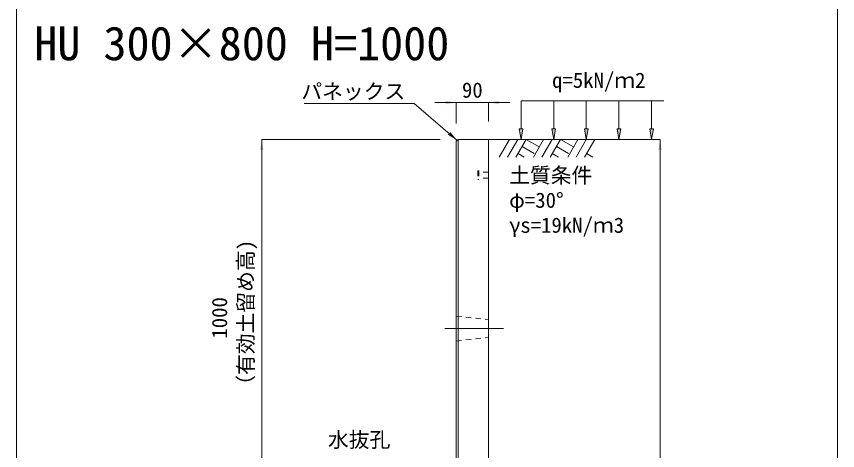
# Model space of a CAD drawing. Units: millimetres at full size. Extents: x 187207 to 255567, y 882048 to 905686.
# Drawn here: x 212197 to 214497, y 884203 to 885420 of the extents above; entities that cross this region are included whole.
import ezdxf
from ezdxf.enums import TextEntityAlignment as Align

# ---------------------------------------------------------------- set-up
doc = ezdxf.new("R2010")
doc.units = ezdxf.units.MM
doc.header["$LTSCALE"] = 20
doc.linetypes.add('USER1', pattern=[28.575, 19.05, -3.175, 3.175, -3.175])
doc.linetypes.add('USER2', pattern=[1.35, 0.75, -0.6])
for name, color, linetype, lineweight in [('0_2', 7, 'Continuous', 20), ('パネックス', 2, 'Continuous', 13), ('図枠', 5, 'Continuous', 13), ('寸法線', 7, 'Continuous', 13), ('引出線', 4, 'Continuous', 13), ('ｲﾝｻｰﾄ', 3, 'USER2', 9), ('ﾊｯﾁﾝｸﾞ', 7, 'Continuous', 5)]:
    doc.layers.add(name, color=color, linetype=linetype, lineweight=lineweight)
doc.layers.add('文字', color=7, linetype='Continuous')
doc.styles.add('ＭＳ ゴシック', font='')
doc.styles.get('ＭＳ ゴシック').set_extended_font_data('MS Gothic')

# ---------------------------------------------------------------- blocks, each defined once
blk = doc.blocks.new('filled_arrow')
at = {"color": 0, "linetype": 'Continuous', "lineweight": -2}
blk.add_solid([(7.5, 1.25), (0, 0), (7.5, -1.25)], dxfattribs=at)

msp = doc.modelspace()

# ---------------------------------------------------------------- hatches: boundary and pattern name
at = {"layer": '寸法線'}
for points in [[(213615.79, 885105.37), (213610.79, 885075.37), (213605.79, 885105.37)], [(213707.2, 885105.37), (213702.2, 885075.37), (213697.2, 885105.37)], [(213798.61, 885105.37), (213793.61, 885075.37), (213788.61, 885105.37)], [(213890.03, 885105.37), (213885.03, 885075.37), (213880.03, 885105.37)], [(213981.44, 885105.37), (213976.44, 885075.37), (213971.44, 885105.37)]]:
    msp.add_hatch(color=256, dxfattribs=at).paths.add_polyline_path(points)

# ---------------------------------------------------------------- linework, layer by layer
at = {"layer": '0_2'}
msp.add_line((213519.37, 885075.37), (213919.37, 885075.37), dxfattribs=at)
at = {"layer": 'パネックス'}
for p, q in [((213434.37, 885075.37), (213429.37, 885070.37)), ((213429.37, 884075.37), (213429.37, 885070.37)), ((213434.37, 885075.37), (213519.37, 885075.37)), ((213519.37, 885075.37), (213519.37, 883090.37))]:
    msp.add_line(p, q, dxfattribs=at)
at = {"layer": 'パネックス', "lineweight": 5}
msp.add_line((213434.37, 885075.37), (213434.37, 884075.37), dxfattribs=at)
at = {"layer": 'パネックス', "linetype": 'USER2', "lineweight": 9}
for p, q in [((213429.37, 884580.37), (213519.37, 884570.37)), ((213429.37, 884510.37), (213519.37, 884520.37))]:
    msp.add_line(p, q, dxfattribs=at)
at = {"layer": '図枠'}
for p, q in [((212197.37, 904948.33), (212197.37, 882048.33)), ((214497.37, 904948.33), (214497.37, 882048.33))]:
    msp.add_line(p, q, dxfattribs=at)
at = {"layer": '寸法線'}
for p, q in [((213369.37, 885178.92), (213579.37, 885178.92)), ((213429.37, 885120.37), (213429.37, 885178.92)), ((213519.37, 885125.37), (213519.37, 885178.92)), ((212884.37, 884075.37), (212884.37, 885075.37)), ((213384.37, 885075.37), (212884.37, 885075.37)), ((213569.37, 885075.37), (214000.22, 885075.37)), ((214000.22, 883090.37), (214000.22, 885075.37))]:
    msp.add_line(p, q, dxfattribs=at)
at = {"layer": '寸法線', "lineweight": 9}
for p, q in [((214010.79, 885183.92), (213610.79, 885183.92)), ((213610.79, 885105.37), (213610.79, 885183.92)), ((213702.2, 885105.37), (213702.2, 885183.92)), ((213793.61, 885105.37), (213793.61, 885183.92)), ((213885.03, 885105.37), (213885.03, 885183.92)), ((213976.44, 885105.37), (213976.44, 885183.92))]:
    msp.add_line(p, q, dxfattribs=at)
at = {"layer": '寸法線', "linetype": 'USER1', "lineweight": 9}
msp.add_line((213397.52, 884545.37), (213561.23, 884545.37), dxfattribs=at)
at = {"layer": '寸法線', "lineweight": 9}
for points in [[(213615.79, 885105.37), (213610.79, 885075.37), (213605.79, 885105.37)], [(213707.2, 885105.37), (213702.2, 885075.37), (213697.2, 885105.37)], [(213798.61, 885105.37), (213793.61, 885075.37), (213788.61, 885105.37)], [(213890.03, 885105.37), (213885.03, 885075.37), (213880.03, 885105.37)], [(213981.44, 885105.37), (213976.44, 885075.37), (213971.44, 885105.37)]]:
    msp.add_lwpolyline(points, close=True, dxfattribs=at)
at = {"layer": '引出線'}
msp.add_lwpolyline([(213431.87, 885072.87), (213311.66, 885176.33), (213003.41, 885176.33)], dxfattribs=at)
at = {"layer": 'ｲﾝｻｰﾄ'}
for p, q in [((213492.37, 884987.87), (213489.37, 884987.87)), ((213489.37, 884987.87), (213489.37, 884962.87)), ((213492.37, 884987.87), (213492.37, 884962.87)), ((213519.37, 884983.87), (213492.37, 884983.87)), ((213519.37, 884983.87), (213519.37, 884966.87)), ((213492.37, 884962.87), (213489.37, 884962.87)), ((213519.37, 884966.87), (213492.37, 884966.87))]:
    msp.add_line(p, q, dxfattribs=at)
at = {"layer": 'ﾊｯﾁﾝｸﾞ', "lineweight": 9}
for p, q in [((213578.02, 885075.36), (213549.37, 885025.74)), ((213601.64, 885075.36), (213572.99, 885025.74)), ((213625.27, 885075.36), (213596.62, 885025.74)), ((213625.27, 885075.36), (213661.83, 885054.25)), ((213674.02, 885075.36), (213645.37, 885025.74)), ((213697.64, 885075.36), (213668.99, 885025.74)), ((213721.27, 885075.36), (213692.62, 885025.74)), ((213721.27, 885075.36), (213757.83, 885054.25)), ((213770.02, 885075.36), (213741.37, 885025.74)), ((213793.64, 885075.36), (213764.99, 885025.74)), ((213817.26, 885075.36), (213788.62, 885025.74)), ((213613.84, 885055.58), (213647.26, 885036.29)), ((213709.84, 885055.58), (213743.26, 885036.29)), ((213602.42, 885035.79), (213619.84, 885025.74)), ((213698.42, 885035.79), (213715.84, 885025.74)), ((213794.42, 885035.79), (213811.83, 885025.74))]:
    msp.add_line(p, q, dxfattribs=at)

# ---------------------------------------------------------------- block references
at = {"layer": '寸法線', "xscale": 4, "yscale": 4}
for p, rotation in [((213429.37, 885178.92), 180), ((212884.37, 885075.37), 270), ((214000.22, 885075.37), 270)]:
    msp.add_blockref('filled_arrow', p, dxfattribs=dict(at, rotation=rotation))
msp.add_blockref('filled_arrow', (213519.37, 885178.92), dxfattribs=at)
at = {"layer": '引出線', "xscale": 4, "yscale": 4, "rotation": 139.3}
msp.add_blockref('filled_arrow', (213431.87, 885072.87), dxfattribs=at)

# ---------------------------------------------------------------- texts
at = {"layer": '寸法線', "style": 'ＭＳ ゴシック'}
msp.add_text('90', height=42.72, dxfattribs=at).set_placement((213474.37, 885213.92), align=Align.MIDDLE_CENTER)
for s, p in [('土質条件', (213577.34, 884996.38)), ('φ=30°', (213577.34, 884926.38)), ('γs=19kN/ｍ3', (213577.34, 884856.38))]:
    msp.add_text(s, height=42.72, dxfattribs=at).set_placement(p, align=Align.TOP_LEFT)
for s, p in [('（有効土留め高)', (212873.58, 884356.84)), ('1000', (212800.45, 884517.1))]:
    msp.add_text(s, height=42.72, rotation=90, dxfattribs=at).set_placement(p, align=Align.BOTTOM_LEFT)
at = {"layer": '引出線', "style": 'ＭＳ ゴシック'}
for s, p in [('パネックス', (213286.66, 885231.47)), ('水抜孔', (213244.66, 884255.1))]:
    msp.add_text(s, height=42.72, dxfattribs=at).set_placement(p, align=Align.TOP_RIGHT)
at = {"layer": '文字', "style": 'ＭＳ ゴシック'}
for s, height, p in [('HU 300×800 H=1000', 94.94, (212247.37, 885268.83)), ('q=5kN/ｍ2', 42.72, (213697.67, 885207.19))]:
    msp.add_text(s, height=height, dxfattribs=at).set_placement(p, align=Align.BOTTOM_LEFT)

doc.saveas('drawing.dxf')
